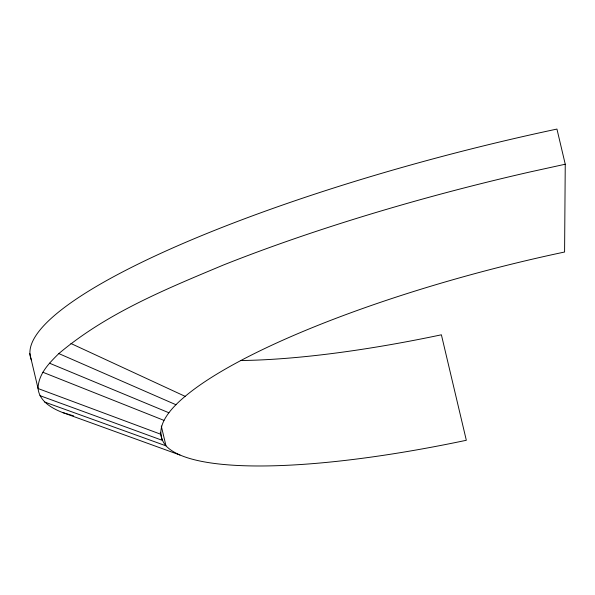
<?xml version="1.0" encoding="UTF-8"?>
<svg xmlns="http://www.w3.org/2000/svg" width="595" height="595" viewBox="0 0 595 595"><rect width="100%" height="100%" fill="white"/><g stroke="black" fill="none" stroke-linecap="round" stroke-linejoin="round"><path stroke-width="0.89" d="M31.624 360.496A474.676 93.854 -14.2 0 1 556.942 129.07L565.25 164.227L564.588 252.02A365.88 80.459 -14.4 0 0 185.127 396.352C171.784 407.441 151.204 428.169 165.968 445.826A365.88 80.459 -14.4 0 0 466.331 440.278L441.393 334.799A365.865 80.355 -14.4 0 1 240.387 360.533M565.25 164.227L529.267 172.126A474.676 93.854 -14.2 0 0 223.341 265.043C166.005 289.066 106.84 313.089 58.831 353.579C49.177 363.054 38.288 374.091 38.058 388.528C39.389 401.238 51.668 408.215 62.393 412.454L179.958 455.019M62.393 412.454L73.616 415.883M44.64 402.041L165.968 445.826L161.29 426.013M39.932 395.653L162.19 440.3L160.278 432.193M160.59 434.186L38.058 388.528L29.75 353.37M42.833 372.239L163.952 420.375M49.445 363.173L168.891 412.759M58.831 353.579L175.964 404.734M70.931 343.501L185.127 396.352"/></g></svg>
